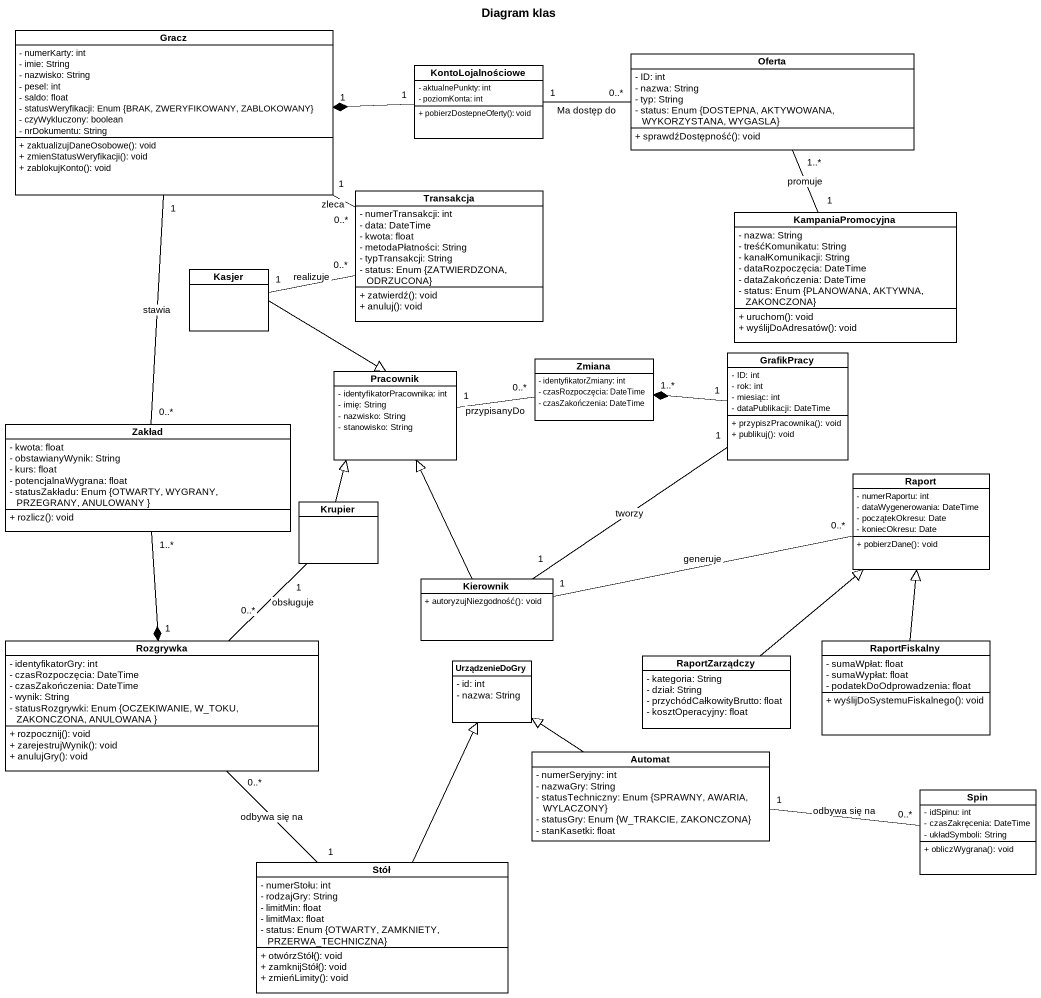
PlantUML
@startuml
title Diagram klas
hide circle
hide empty members
skinparam classAttributeIconSize 0
class Gracz {
  - numerKarty: int
  - imie: String
  - nazwisko: String
  - pesel: int
  - saldo: float
  - statusWeryfikacji: Enum {BRAK, ZWERYFIKOWANY, ZABLOKOWANY}
  - czyWykluczony: boolean
  - nrDokumentu: String
  + zaktualizujDaneOsobowe(): void
  + zmienStatusWeryfikacji(): void
  + zablokujKonto(): void
}
class KontoLojalnościowe {
  - aktualnePunkty: int
  - poziomKonta: int
  + pobierzDostepneOferty(): void
}
class Oferta {
  - ID: int
  - nazwa: String
  - typ: String
  - status: Enum {DOSTEPNA, AKTYWOWANA, WYKORZYSTANA, WYGASLA}
  + sprawdźDostępność(): void
}
class Transakcja {
  - numerTransakcji: int
  - data: DateTime
  - kwota: float
  - metodaPłatności: String
  - typTransakcji: String
  - status: Enum {ZATWIERDZONA, ODRZUCONA}
  + zatwierdź(): void
  + anuluj(): void
}
class KampaniaPromocyjna {
  - nazwa: String
  - treśćKomunikatu: String
  - kanałKomunikacji: String
  - dataRozpoczęcia: DateTime
  - dataZakończenia: DateTime
  - status: Enum {PLANOWANA, AKTYWNA, ZAKONCZONA}
  + uruchom(): void
  + wyślijDoAdresatów(): void
}
class Kasjer
class GrafikPracy {
  - ID: int
  - rok: int
  - miesiąc: int
  - dataPublikacji: DateTime
  + przypiszPracownika(): void
  + publikuj(): void
}
class Pracownik {
  - identyfikatorPracownika: int
  - imię: String
  - nazwisko: String
  - stanowisko: String
}
class Zmiana {
  - identyfikatorZmiany: int
  - czasRozpoczęcia: DateTime
  - czasZakończenia: DateTime
}
class Zakład {
  - kwota: float
  - obstawianyWynik: String
  - kurs: float
  - potencjalnaWygrana: float
  - statusZakładu: Enum {OTWARTY, WYGRANY, PRZEGRANY, ANULOWANY }
  + rozlicz(): void
}
class Raport {
  - numerRaportu: int
  - dataWygenerowania: DateTime
  - początekOkresu: Date
  - koniecOkresu: Date
  + pobierzDane(): void
}
class Krupier
class Kierownik {
  + autoryzujNiezgodność(): void
}
class Rozgrywka {
  - identyfikatorGry: int
  - czasRozpoczęcia: DateTime
  - czasZakończenia: DateTime
  - wynik: String
  - statusRozgrywki: Enum {OCZEKIWANIE, W_TOKU, ZAKONCZONA, ANULOWANA }
  + rozpocznij(): void
  + zarejestrujWynik(): void
  + anulujGry(): void
}
class UrządzenieDoGry {
  - id: int
  - nazwa: String
}
class RaportZarządczy {
  - kategoria: String
  - dział: String
  - przychódCałkowityBrutto: float
  - kosztOperacyjny: float
}
class RaportFiskalny {
  - sumaWpłat: float
  - sumaWypłat: float
  - podatekDoOdprowadzenia: float
  + wyślijDoSystemuFiskalnego(): void
}
class Automat {
  - numerSeryjny: int
  - nazwaGry: String
  - statusTechniczny: Enum {SPRAWNY, AWARIA, WYLACZONY}
  - statusGry: Enum {W_TRAKCIE, ZAKONCZONA}
  - stanKasetki: float
}
class Spin {
  - idSpinu: int
  - czasZakręcenia: DateTime
  - układSymboli: String
  + obliczWygrana(): void
}
class Stół {
  - numerStołu: int
  - rodzajGry: String
  - limitMin: float
  - limitMax: float
  - status: Enum {OTWARTY, ZAMKNIETY, PRZERWA_TECHNICZNA}
  + otwórzStół(): void
  + zamknijStół(): void
  + zmieńLimity(): void
}
Gracz "1" -- "0..*" Zakład : stawia
KontoLojalnościowe "1" -left-* "1" Gracz
Oferta "0..*" -left- "1" KontoLojalnościowe : Ma dostęp do
Transakcja "0..*" -left- "1" Gracz : zleca
KampaniaPromocyjna "1" -up- "1..*" Oferta : promuje
Kasjer "1" -right- "0..*" Transakcja : realizuje
Kasjer --|> Pracownik
GrafikPracy "1" -left-* "1..*" Zmiana
Zmiana "0..*" -left- "1" Pracownik : przypisanyDo
Zakład "1..*" --* "1" Rozgrywka
Krupier -up-|> Pracownik
Krupier "1" -- "0..*" Rozgrywka : obsługuje
Kierownik "1" -up- "1" GrafikPracy : tworzy
Kierownik -up-|> Pracownik
Kierownik "1" -right- "0..*" Raport : generuje
Rozgrywka "0..*" -- "1" Stół : odbywa się na
RaportZarządczy -up-|> Raport
RaportFiskalny -up-|> Raport
Automat -up-|> UrządzenieDoGry
Spin "0..*" -left- "1" Automat : odbywa się na
Stół -up-|> UrządzenieDoGry
@enduml
